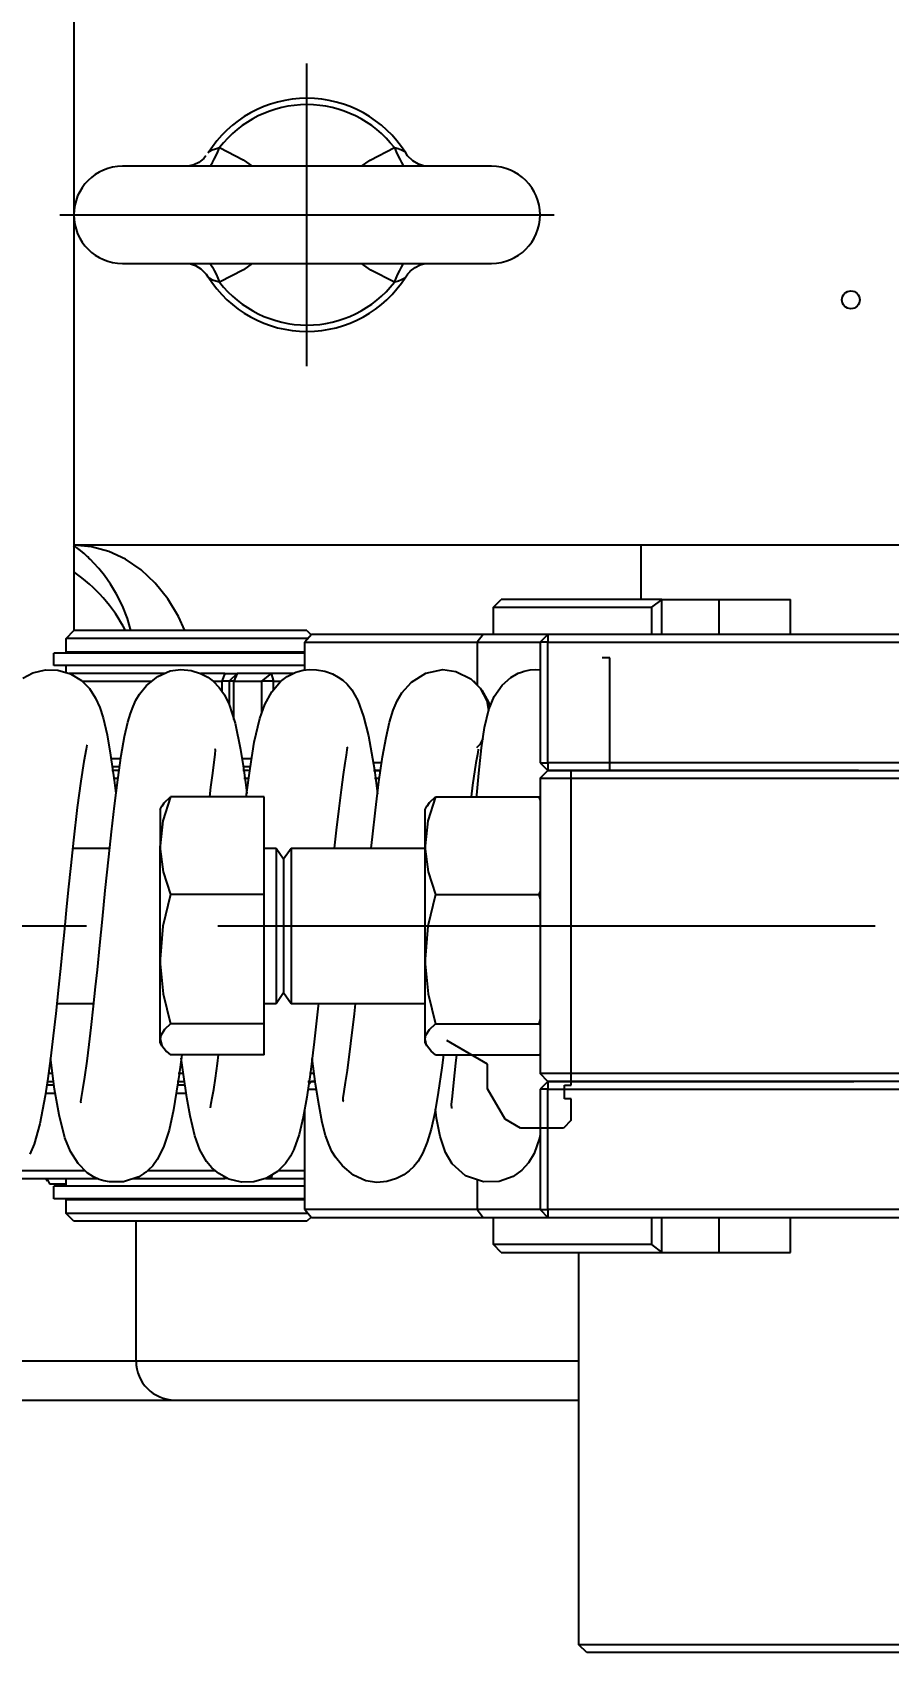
# Model space of a CAD drawing. Extents: x 4154 to 4364, y 2392 to 2546.
# Drawn here: x 4179.98 to 4188.67, y 2498.79 to 2515.22 of the extents above; entities that cross this region are included whole.
import ezdxf

# ---------------------------------------------------------------- set-up
doc = ezdxf.new("R2010")
doc.units = 0
doc.header["$LTSCALE"] = 1.5
doc.header["$MEASUREMENT"] = 0
doc.header["$PDSIZE"] = -1
doc.linetypes.add('CENTER', pattern=[10.16, 6.35, -1.27, 1.27, -1.27])
doc.layers.get('0').update_dxf_attribs({"color": 2})
doc.layers.add('1', color=7, linetype='Continuous')
doc.layers.add('SL', color=7, linetype='Continuous')
doc.styles.add('KWHS', font='ROMANS', dxfattribs={"bigfont": 'GHS'})
doc.styles.get("Standard").update_dxf_attribs({"font": 'romans.shx', "width": 0.9})
doc.dimstyles.get("Standard").update_dxf_attribs({"dimtxt": 0.18, "dimasz": 0.18, "dimexe": 0.18, "dimexo": 0.0625, "dimgap": 0.09, "dimtad": 0, "dimtih": 1, "dimtoh": 1, "dimdec": 4, "dimzin": 0, "dimdsep": 46, "dimtxsty": 'Standard', "dimcen": 0.09, "dimadec": 0, "dimazin": 0, "dimtfac": 1, "dimtdec": 4, "dimtofl": 0, "dimtmove": 0, "dimatfit": 0, "dimfxl": 1, "dimtolj": 1, "dimtzin": 0, "dimarcsym": 0})

# ---------------------------------------------------------------- blocks, each defined once
blk = doc.blocks.new('*D55')
at = {"layer": '1', "color": 1, "linetype": 'Continuous', "lineweight": 0}
for p, q in [((4171.689, 2507.369), (4171.689, 2529.363)), ((4238.783, 2507.369), (4238.783, 2529.363)), ((4173.189, 2528.863), (4237.283, 2528.863))]:
    blk.add_line(p, q, dxfattribs=at)
at = {"layer": '1', "color": 1, "linetype": 'Continuous'}
for points in [[(4173.189, 2529.113), (4173.189, 2528.613), (4171.689, 2528.863)], [(4237.283, 2529.113), (4237.283, 2528.613), (4238.783, 2528.863)]]:
    blk.add_solid(points, dxfattribs=at)
at = {"layer": 'Defpoints', "color": 0, "linetype": 'Continuous'}
for p in [(4238.783, 2528.863), (4171.689, 2506.869), (4238.783, 2506.869)]:
    blk.add_point(p, dxfattribs=at)
at = {"layer": '1', "color": 1, "linetype": 'Continuous', "insert": (4205.236, 2530.113), "char_height": 1.5, "attachment_point": 5, "style": 'KWHS'}
blk.add_mtext('\\A1;851', dxfattribs=at)

msp = doc.modelspace()

# ---------------------------------------------------------------- linework, layer by layer
at = {"color": 7, "linetype": 'Continuous'}
for p, q in [((4180.40142, 2521.84866), (4180.40142, 2510.02246)), ((4181.76471, 2514.00146), (4181.78078, 2514.01826)), ((4181.76471, 2514.00146), (4181.78078, 2514.01826)), ((4181.76471, 2514.00146), (4181.78078, 2514.01826)), ((4181.76471, 2514.00146), (4181.78078, 2514.01826)), ((4181.78078, 2514.01826), (4181.80632, 2514.03345)), ((4181.78078, 2514.01826), (4181.80632, 2514.03345)), ((4181.78078, 2514.01826), (4181.80632, 2514.03345)), ((4181.78078, 2514.01826), (4181.80632, 2514.03345)), ((4181.80632, 2514.03345), (4181.83889, 2514.0447)), ((4181.80632, 2514.03345), (4181.83889, 2514.0447)), ((4181.80632, 2514.03345), (4181.83889, 2514.0447)), ((4181.80632, 2514.03345), (4181.83889, 2514.0447)), ((4181.83889, 2514.0447), (4181.87992, 2514.055)), ((4181.83889, 2514.0447), (4181.87992, 2514.055)), ((4181.83889, 2514.0447), (4181.87992, 2514.055)), ((4181.83889, 2514.0447), (4181.87992, 2514.055)), ((4181.84408, 2513.97421), (4181.8623, 2514.01381)), ((4181.84408, 2513.97421), (4181.8623, 2514.01381)), ((4181.84408, 2513.97421), (4181.8623, 2514.01381)), ((4181.84408, 2513.97421), (4181.8623, 2514.01381)), ((4181.8623, 2514.01381), (4181.87992, 2514.055)), ((4181.8623, 2514.01381), (4181.87992, 2514.055)), ((4181.8623, 2514.01381), (4181.87992, 2514.055)), ((4181.8623, 2514.01381), (4181.87992, 2514.055)), ((4181.87992, 2514.055), (4182.11861, 2513.93288)), ((4181.87992, 2514.055), (4182.11861, 2513.93288)), ((4181.87992, 2514.055), (4182.11861, 2513.93288)), ((4181.87992, 2514.055), (4182.11861, 2513.93288)), ((4183.40911, 2513.92939), (4183.6534, 2514.055)), ((4183.40911, 2513.92939), (4183.6534, 2514.055)), ((4183.6534, 2514.055), (4183.67102, 2514.01381)), ((4183.6534, 2514.055), (4183.69228, 2514.04526)), ((4183.6534, 2514.055), (4183.69228, 2514.04526)), ((4183.6534, 2514.055), (4183.67102, 2514.01381)), ((4183.67102, 2514.01381), (4183.68924, 2513.97421)), ((4183.67102, 2514.01381), (4183.68924, 2513.97421)), ((4183.69228, 2514.04526), (4183.72542, 2514.03415)), ((4183.69228, 2514.04526), (4183.72542, 2514.03415)), ((4183.72542, 2514.03415), (4183.75178, 2514.01884)), ((4183.72542, 2514.03415), (4183.75178, 2514.01884)), ((4183.75178, 2514.01884), (4183.76861, 2514.00146)), ((4183.75178, 2514.01884), (4183.76861, 2514.00146)), ((4183.78826, 2513.9737), (4183.77083, 2514.00282)), ((4183.78826, 2513.9737), (4183.77083, 2514.00282)), ((4184.63914, 2513.86598), (4180.89418, 2513.86598)), ((4184.63914, 2513.86598), (4180.89418, 2513.86598)), ((4181.54443, 2513.86604), (4181.54062, 2513.86613)), ((4181.54443, 2513.86604), (4181.54062, 2513.86613)), ((4181.54443, 2513.86604), (4181.54062, 2513.86613)), ((4181.54443, 2513.86604), (4181.54062, 2513.86613)), ((4181.5765, 2513.86959), (4181.54443, 2513.86604)), ((4181.5765, 2513.86959), (4181.54443, 2513.86604)), ((4181.5765, 2513.86959), (4181.54443, 2513.86604)), ((4181.5765, 2513.86959), (4181.54443, 2513.86604)), ((4181.61938, 2513.88158), (4181.5765, 2513.86959)), ((4181.61938, 2513.88158), (4181.5765, 2513.86959)), ((4181.61938, 2513.88158), (4181.5765, 2513.86959)), ((4181.61938, 2513.88158), (4181.5765, 2513.86959)), ((4181.66904, 2513.90601), (4181.61938, 2513.88158)), ((4181.66904, 2513.90601), (4181.61938, 2513.88158)), ((4181.66904, 2513.90601), (4181.61938, 2513.88158)), ((4181.66904, 2513.90601), (4181.61938, 2513.88158)), ((4181.71947, 2513.94543), (4181.66904, 2513.90601)), ((4181.71947, 2513.94543), (4181.66904, 2513.90601)), ((4181.71947, 2513.94543), (4181.66904, 2513.90601)), ((4181.71947, 2513.94543), (4181.66904, 2513.90601)), ((4181.74067, 2513.97177), (4181.71947, 2513.94543)), ((4181.74067, 2513.97177), (4181.71947, 2513.94543)), ((4181.74067, 2513.97177), (4181.71947, 2513.94543)), ((4181.74067, 2513.97177), (4181.71947, 2513.94543)), ((4181.78535, 2513.86598), (4181.78958, 2513.87271)), ((4181.78535, 2513.86598), (4181.78958, 2513.87271)), ((4181.78535, 2513.86598), (4181.78958, 2513.87271)), ((4181.78535, 2513.86598), (4181.78958, 2513.87271)), ((4181.78958, 2513.87271), (4181.80734, 2513.90292)), ((4181.78958, 2513.87271), (4181.80734, 2513.90292)), ((4181.78958, 2513.87271), (4181.80734, 2513.90292)), ((4181.78958, 2513.87271), (4181.80734, 2513.90292)), ((4181.80734, 2513.90292), (4181.82563, 2513.93699)), ((4181.80734, 2513.90292), (4181.82563, 2513.93699)), ((4181.80734, 2513.90292), (4181.82563, 2513.93699)), ((4181.80734, 2513.90292), (4181.82563, 2513.93699)), ((4181.82563, 2513.93699), (4181.84408, 2513.97421)), ((4181.82563, 2513.93699), (4181.84408, 2513.97421)), ((4181.82563, 2513.93699), (4181.84408, 2513.97421)), ((4181.82563, 2513.93699), (4181.84408, 2513.97421)), ((4182.11861, 2513.93288), (4182.2116, 2513.86598)), ((4182.11861, 2513.93288), (4182.2116, 2513.86598)), ((4182.11861, 2513.93288), (4182.2116, 2513.86598)), ((4182.11861, 2513.93288), (4182.2116, 2513.86598)), ((4183.32126, 2513.86598), (4183.40911, 2513.92939)), ((4183.32126, 2513.86598), (4183.40911, 2513.92939)), ((4183.68924, 2513.97421), (4183.70768, 2513.93699)), ((4183.68924, 2513.97421), (4183.70768, 2513.93699)), ((4183.70768, 2513.93699), (4183.72597, 2513.90292)), ((4183.70768, 2513.93699), (4183.72597, 2513.90292)), ((4183.72597, 2513.90292), (4183.74374, 2513.87271)), ((4183.72597, 2513.90292), (4183.74374, 2513.87271)), ((4183.74374, 2513.87271), (4183.74796, 2513.86598)), ((4183.74374, 2513.87271), (4183.74796, 2513.86598)), ((4183.84169, 2513.9215), (4183.78826, 2513.9737)), ((4183.84169, 2513.9215), (4183.78826, 2513.9737)), ((4183.8985, 2513.88789), (4183.84169, 2513.9215)), ((4183.8985, 2513.88789), (4183.84169, 2513.9215)), ((4183.94836, 2513.87131), (4183.8985, 2513.88789)), ((4183.94836, 2513.87131), (4183.8985, 2513.88789)), ((4183.98675, 2513.86612), (4183.94836, 2513.87131)), ((4183.98675, 2513.86612), (4183.94836, 2513.87131)), ((4183.99196, 2513.86618), (4183.98675, 2513.86612)), ((4183.99196, 2513.86618), (4183.98675, 2513.86612)), ((4180.89418, 2512.88046), (4184.63914, 2512.88046)), ((4181.54136, 2512.88026), (4181.54656, 2512.88032)), ((4181.54136, 2512.88026), (4181.54656, 2512.88032)), ((4181.54656, 2512.88032), (4181.58496, 2512.87512)), ((4181.54656, 2512.88032), (4181.58496, 2512.87512)), ((4181.58496, 2512.87512), (4181.63482, 2512.85855)), ((4181.58496, 2512.87512), (4181.63482, 2512.85855)), ((4181.63482, 2512.85855), (4181.69163, 2512.82493)), ((4181.63482, 2512.85855), (4181.69163, 2512.82493)), ((4181.78535, 2512.88046), (4181.78958, 2512.87373)), ((4181.78535, 2512.88046), (4181.78958, 2512.87373)), ((4181.78958, 2512.87373), (4181.80734, 2512.84351)), ((4181.78958, 2512.87373), (4181.80734, 2512.84351)), ((4181.80734, 2512.84351), (4181.82563, 2512.80945)), ((4181.80734, 2512.84351), (4181.82563, 2512.80945)), ((4182.21205, 2512.88046), (4182.12421, 2512.81704)), ((4182.21205, 2512.88046), (4182.12421, 2512.81704)), ((4183.41471, 2512.81355), (4183.32171, 2512.88046)), ((4183.70768, 2512.80945), (4183.72597, 2512.84351)), ((4183.72597, 2512.84351), (4183.74374, 2512.87373)), ((4183.74374, 2512.87373), (4183.74796, 2512.88046)), ((4183.81465, 2512.80163), (4183.86427, 2512.84043)), ((4183.86427, 2512.84043), (4183.91393, 2512.86486)), ((4183.91393, 2512.86486), (4183.95681, 2512.87685)), ((4183.95681, 2512.87685), (4183.98888, 2512.88039)), ((4183.98888, 2512.88039), (4183.99269, 2512.88031)), ((4181.69163, 2512.82493), (4181.74505, 2512.77273)), ((4181.69163, 2512.82493), (4181.74505, 2512.77273)), ((4181.74505, 2512.77273), (4181.76248, 2512.74362)), ((4181.74505, 2512.77273), (4181.76248, 2512.74362)), ((4181.78153, 2512.72759), (4181.76471, 2512.74498)), ((4181.78153, 2512.72759), (4181.76471, 2512.74498)), ((4181.8079, 2512.71228), (4181.78153, 2512.72759)), ((4181.8079, 2512.71228), (4181.78153, 2512.72759)), ((4181.84103, 2512.70118), (4181.8079, 2512.71228)), ((4181.84103, 2512.70118), (4181.8079, 2512.71228)), ((4181.82563, 2512.80945), (4181.84408, 2512.77223)), ((4181.82563, 2512.80945), (4181.84408, 2512.77223)), ((4181.87992, 2512.69143), (4181.84103, 2512.70118)), ((4181.87992, 2512.69143), (4181.84103, 2512.70118)), ((4181.84408, 2512.77223), (4181.8623, 2512.73262)), ((4181.84408, 2512.77223), (4181.8623, 2512.73262)), ((4181.8623, 2512.73262), (4181.87992, 2512.69143)), ((4181.8623, 2512.73262), (4181.87992, 2512.69143)), ((4182.12421, 2512.81704), (4181.87992, 2512.69143)), ((4182.12421, 2512.81704), (4181.87992, 2512.69143)), ((4183.6534, 2512.69143), (4183.41471, 2512.81355)), ((4183.6534, 2512.69143), (4183.67102, 2512.73262)), ((4183.69442, 2512.70174), (4183.6534, 2512.69143)), ((4183.67102, 2512.73262), (4183.68924, 2512.77223)), ((4183.68924, 2512.77223), (4183.70768, 2512.80945)), ((4183.72699, 2512.71299), (4183.69442, 2512.70174)), ((4183.75254, 2512.72818), (4183.72699, 2512.71299)), ((4183.76861, 2512.74498), (4183.75254, 2512.72818)), ((4183.76861, 2512.74498), (4183.789, 2512.77368)), ((4183.789, 2512.77368), (4183.81255, 2512.79987)), ((4183.81255, 2512.79987), (4183.81519, 2512.80245)), ((4180.40942, 2510.01037), (4180.39817, 2510.01646)), ((4191.83341, 2510.02246), (4180.40142, 2510.02246)), ((4180.40142, 2510.02246), (4180.40142, 2509.75238)), ((4180.58094, 2510.00641), (4180.40142, 2510.02246)), ((4180.42988, 2509.99753), (4180.40876, 2510.01078)), ((4180.47031, 2509.9671), (4180.42988, 2509.99753)), ((4180.50453, 2509.93804), (4180.47031, 2509.9671)), ((4180.50579, 2509.93687), (4180.49151, 2509.94909)), ((4180.51694, 2509.9269), (4180.50453, 2509.93804)), ((4180.52255, 2509.92175), (4180.50579, 2509.93687)), ((4180.52095, 2509.92325), (4180.51694, 2509.9269)), ((4180.52099, 2509.92321), (4180.52095, 2509.92325)), ((4180.53364, 2509.91147), (4180.52255, 2509.92175)), ((4180.54037, 2509.90513), (4180.53364, 2509.91147)), ((4180.54614, 2509.89963), (4180.54037, 2509.90513)), ((4180.55426, 2509.8918), (4180.54614, 2509.89963)), ((4180.57102, 2509.87527), (4180.55426, 2509.8918)), ((4180.75681, 2509.95859), (4180.58094, 2510.00641)), ((4180.92545, 2509.87997), (4180.75681, 2509.95859)), ((4181.08341, 2509.77215), (4180.92545, 2509.87997)), ((4186.15683, 2509.47056), (4186.15683, 2510.02245)), ((4186.15684, 2509.47057), (4186.15684, 2510.02246)), ((4180.40142, 2509.75048), (4180.40142, 2509.15521)), ((4180.60492, 2509.84026), (4180.57102, 2509.87527)), ((4180.6537, 2509.78582), (4180.60492, 2509.84026)), ((4180.7113, 2509.71436), (4180.6537, 2509.78582)), ((4180.77317, 2509.62683), (4180.7113, 2509.71436)), ((4181.2275, 2509.63732), (4181.08341, 2509.77215)), ((4180.83514, 2509.52421), (4180.77317, 2509.62683)), ((4181.35477, 2509.47824), (4181.2275, 2509.63732)), ((4180.89352, 2509.40751), (4180.83514, 2509.52421)), ((4180.94501, 2509.27792), (4180.89352, 2509.40751)), ((4181.46263, 2509.29813), (4181.35477, 2509.47824)), ((4184.65885, 2509.39173), (4184.73769, 2509.47057)), ((4184.65885, 2509.39172), (4184.73769, 2509.47056)), ((4184.65885, 2509.39173), (4186.26388, 2509.39173)), ((4184.65885, 2509.11579), (4184.65885, 2509.39173)), ((4184.65885, 2509.39172), (4186.26388, 2509.39172)), ((4184.65885, 2509.11578), (4184.65885, 2509.39172)), ((4186.36718, 2509.47057), (4184.73769, 2509.47057)), ((4186.36718, 2509.47056), (4184.73769, 2509.47056)), ((4186.36718, 2509.47057), (4186.26388, 2509.39173)), ((4186.36718, 2509.47056), (4186.26388, 2509.39172)), ((4186.26388, 2509.39173), (4186.26388, 2509.11579)), ((4186.26388, 2509.39172), (4186.26388, 2509.11578)), ((4186.36738, 2509.47057), (4186.36718, 2509.47057)), ((4186.36738, 2509.47056), (4186.36718, 2509.47056)), ((4186.36738, 2509.11579), (4186.36738, 2509.47057)), ((4186.36738, 2509.11578), (4186.36738, 2509.47056)), ((4186.36738, 2509.47056), (4186.94783, 2509.47056)), ((4186.94783, 2509.47057), (4187.67357, 2509.47057)), ((4186.94783, 2509.47056), (4187.67357, 2509.47056)), ((4186.94783, 2509.11578), (4186.94783, 2509.47056)), ((4186.94783, 2509.11578), (4186.94783, 2509.47056)), ((4186.94783, 2509.47056), (4187.67357, 2509.47056)), ((4187.67357, 2509.11579), (4187.67357, 2509.47057)), ((4187.67357, 2509.11577), (4187.67357, 2509.47056)), ((4187.67357, 2509.11578), (4187.67357, 2509.47056)), ((4180.98127, 2509.15521), (4180.94501, 2509.27792)), ((4181.52794, 2509.15521), (4181.46263, 2509.29813)), ((4180.32258, 2509.07636), (4180.40142, 2509.15521)), ((4180.32258, 2509.07636), (4180.40142, 2509.15521)), ((4182.77822, 2509.07636), (4180.32258, 2509.07636)), ((4180.32258, 2508.93839), (4180.32258, 2509.07636)), ((4180.32258, 2508.93839), (4180.32258, 2509.07636)), ((4182.76666, 2509.15521), (4180.40142, 2509.15521)), ((4182.8123, 2509.11579), (4182.74415, 2509.03694)), ((4182.76666, 2509.15521), (4182.80942, 2509.11245)), ((4184.5555, 2509.11579), (4182.8123, 2509.11579)), ((4184.5555, 2509.11579), (4184.49264, 2509.03694)), ((4184.5555, 2509.11578), (4184.49264, 2509.03694)), ((4185.21074, 2509.11579), (4184.5555, 2509.11579)), ((4185.21074, 2509.11578), (4184.5555, 2509.11578)), ((4185.21074, 2509.11579), (4185.1319, 2509.03694)), ((4185.21074, 2509.11578), (4185.1319, 2509.03694)), ((4189.38933, 2509.11579), (4185.21074, 2509.11579)), ((4185.21074, 2509.11579), (4185.21074, 2509.03694)), ((4185.21074, 2509.11578), (4185.21074, 2509.03694)), ((4182.74415, 2508.92657), (4180.19717, 2508.92657)), ((4180.19717, 2508.80042), (4180.19717, 2508.92657)), ((4180.19717, 2508.80042), (4180.19717, 2508.92657)), ((4182.74415, 2508.93839), (4180.32258, 2508.93839)), ((4180.38959, 2508.92657), (4180.38959, 2508.93839)), ((4180.38959, 2508.92657), (4180.38959, 2508.93839)), ((4182.74415, 2508.75453), (4182.74415, 2509.03694)), ((4182.74415, 2509.03694), (4184.49264, 2509.03694)), ((4184.49264, 2509.03694), (4185.1319, 2509.03694)), ((4184.49264, 2509.03694), (4184.49264, 2508.60527)), ((4184.49264, 2509.03694), (4185.1319, 2509.03694)), ((4184.49264, 2509.03694), (4184.49264, 2508.60526)), ((4185.1319, 2509.03694), (4185.1319, 2507.8149)), ((4185.21074, 2509.03694), (4185.1319, 2509.03694)), ((4185.1319, 2509.03694), (4185.1319, 2507.81489)), ((4185.21074, 2509.03694), (4185.1319, 2509.03694)), ((4185.21074, 2509.03694), (4189.38933, 2509.03694)), ((4185.21074, 2507.8149), (4185.21074, 2509.03694)), ((4185.21074, 2507.81489), (4185.21074, 2509.03694)), ((4179.8838, 2508.67352), (4179.98676, 2508.72773)), ((4179.98676, 2508.72773), (4180.11539, 2508.75849)), ((4180.11539, 2508.75849), (4180.23926, 2508.75533)), ((4182.74415, 2508.80042), (4180.19717, 2508.80042)), ((4180.23926, 2508.75533), (4180.36743, 2508.71735)), ((4180.32258, 2508.73064), (4180.32258, 2508.80042)), ((4181.25229, 2508.69045), (4181.37923, 2508.74635)), ((4181.37923, 2508.74635), (4181.48831, 2508.76097)), ((4181.48831, 2508.76097), (4181.59102, 2508.75095)), ((4181.59102, 2508.75095), (4181.68673, 2508.72105)), ((4182.62664, 2508.72181), (4182.65354, 2508.73238)), ((4182.65354, 2508.73238), (4182.6782, 2508.74045)), ((4182.6782, 2508.74045), (4182.72913, 2508.75271)), ((4182.72913, 2508.75271), (4182.79104, 2508.76019)), ((4182.79104, 2508.76019), (4182.86284, 2508.75905)), ((4182.86284, 2508.75905), (4182.94911, 2508.74359)), ((4182.94911, 2508.74359), (4183.02555, 2508.71592)), ((4183.97185, 2508.72525), (4184.14638, 2508.761)), ((4184.14638, 2508.761), (4184.27834, 2508.74208)), ((4184.27834, 2508.74208), (4184.42919, 2508.66641)), ((4184.91137, 2508.72253), (4184.94264, 2508.73455)), ((4184.91138, 2508.72254), (4184.94264, 2508.73456)), ((4184.94264, 2508.73456), (4184.9695, 2508.74292)), ((4184.94264, 2508.73455), (4184.9695, 2508.74291)), ((4184.9695, 2508.74292), (4185.03317, 2508.75619)), ((4184.9695, 2508.74291), (4185.03316, 2508.75618)), ((4185.03316, 2508.75618), (4185.08748, 2508.76058)), ((4185.03317, 2508.75619), (4185.08748, 2508.76059)), ((4185.08748, 2508.76059), (4185.1319, 2508.75868)), ((4185.08748, 2508.76058), (4185.1319, 2508.75867)), ((4185.84147, 2508.87926), (4185.76263, 2508.87926)), ((4185.84147, 2508.87925), (4185.76263, 2508.87925)), ((4185.84147, 2507.73606), (4185.84147, 2508.87926)), ((4185.84147, 2507.73605), (4185.84147, 2508.87925)), ((4181.32297, 2508.72158), (4180.35316, 2508.72158)), ((4180.36743, 2508.71735), (4180.47966, 2508.64785)), ((4180.47966, 2508.64785), (4180.55987, 2508.56653)), ((4180.48471, 2508.64274), (4181.19433, 2508.64274)), ((4180.55987, 2508.56653), (4180.62123, 2508.47141)), ((4181.06824, 2508.50942), (4181.14013, 2508.59813)), ((4181.14013, 2508.59813), (4181.25229, 2508.69045)), ((4181.93211, 2508.72158), (4181.68504, 2508.72158)), ((4181.68673, 2508.72105), (4181.76088, 2508.68176)), ((4181.76088, 2508.68176), (4181.81425, 2508.64232)), ((4181.81369, 2508.64274), (4181.90442, 2508.64274)), ((4181.81425, 2508.64232), (4181.87665, 2508.57931)), ((4181.87665, 2508.57931), (4181.93002, 2508.50231)), ((4181.93211, 2508.72158), (4181.90442, 2508.64274)), ((4181.90442, 2508.64274), (4181.90442, 2508.53924)), ((4181.97824, 2508.64274), (4181.90442, 2508.64274)), ((4181.93211, 2508.72158), (4182.05709, 2508.72158)), ((4182.05709, 2508.72158), (4181.97824, 2508.64274)), ((4181.97824, 2508.64274), (4181.97824, 2508.40015)), ((4182.02462, 2508.64274), (4181.97824, 2508.64274)), ((4182.05709, 2508.72158), (4182.02462, 2508.64274)), ((4182.02462, 2508.64274), (4182.3069, 2508.64274)), ((4182.02462, 2508.2542), (4182.02462, 2508.64274)), ((4182.40195, 2508.72158), (4182.05709, 2508.72158)), ((4182.40195, 2508.72158), (4182.3069, 2508.64274)), ((4182.3069, 2508.64274), (4182.3069, 2508.31736)), ((4182.42827, 2508.64274), (4182.3069, 2508.64274)), ((4182.62619, 2508.72158), (4182.40195, 2508.72158)), ((4182.40195, 2508.72158), (4182.42827, 2508.64274)), ((4182.40923, 2508.53509), (4182.49897, 2508.63928)), ((4182.42827, 2508.64274), (4182.50354, 2508.64274)), ((4182.42827, 2508.5572), (4182.42827, 2508.64274)), ((4182.49897, 2508.63928), (4182.56644, 2508.69038)), ((4182.56644, 2508.69038), (4182.62664, 2508.72181)), ((4183.02555, 2508.71592), (4183.0851, 2508.68368)), ((4183.0851, 2508.68368), (4183.12964, 2508.65204)), ((4183.12964, 2508.65204), (4183.1746, 2508.61129)), ((4183.1746, 2508.61129), (4183.22066, 2508.55586)), ((4183.7303, 2508.52502), (4183.82646, 2508.63331)), ((4183.82646, 2508.63331), (4183.97185, 2508.72525)), ((4184.42919, 2508.66641), (4184.52347, 2508.5718)), ((4184.45505, 2508.64547), (4184.5417, 2508.55281)), ((4184.45505, 2508.64546), (4184.5417, 2508.5528)), ((4184.52347, 2508.5718), (4184.59228, 2508.4414)), ((4184.66526, 2508.48662), (4184.74676, 2508.60362)), ((4184.66526, 2508.48661), (4184.74676, 2508.60361)), ((4184.74676, 2508.60362), (4184.83593, 2508.68138)), ((4184.74676, 2508.60361), (4184.83593, 2508.68137)), ((4184.83593, 2508.68138), (4184.91138, 2508.72254)), ((4184.83593, 2508.68137), (4184.91137, 2508.72253)), ((4180.62123, 2508.47141), (4180.66349, 2508.37606)), ((4181.00191, 2508.38697), (4181.03092, 2508.44843)), ((4181.03092, 2508.44843), (4181.06824, 2508.50942)), ((4181.93002, 2508.50231), (4181.97614, 2508.40677)), ((4181.97614, 2508.40677), (4182.03692, 2508.21547)), ((4182.28727, 2508.26283), (4182.33909, 2508.40679)), ((4182.33909, 2508.40679), (4182.40923, 2508.53509)), ((4183.22066, 2508.55586), (4183.2825, 2508.4471)), ((4183.2825, 2508.4471), (4183.34193, 2508.28528)), ((4183.64098, 2508.34683), (4183.68151, 2508.44277)), ((4183.68151, 2508.44277), (4183.7303, 2508.52502)), ((4184.5417, 2508.55281), (4184.60763, 2508.42873)), ((4184.5417, 2508.5528), (4184.60763, 2508.42872)), ((4184.59228, 2508.4414), (4184.60872, 2508.34242)), ((4184.60763, 2508.42873), (4184.62182, 2508.38059)), ((4184.60763, 2508.42872), (4184.62182, 2508.38059)), ((4184.61207, 2508.35681), (4184.66526, 2508.48662)), ((4184.61207, 2508.3568), (4184.66526, 2508.48661)), ((4180.66349, 2508.37606), (4180.69758, 2508.27137)), ((4180.69758, 2508.27137), (4180.73882, 2508.09661)), ((4180.94935, 2508.22647), (4180.97494, 2508.31398)), ((4180.97494, 2508.31398), (4181.00191, 2508.38697)), ((4182.23219, 2508.02509), (4182.28727, 2508.26283)), ((4183.34193, 2508.28528), (4183.39137, 2508.08811)), ((4183.6038, 2508.2259), (4183.64098, 2508.34683)), ((4184.56955, 2508.17417), (4184.61207, 2508.35681)), ((4184.56955, 2508.17416), (4184.61207, 2508.3568)), ((4180.73882, 2508.09661), (4180.77488, 2507.89265)), ((4180.882, 2507.88845), (4180.91603, 2508.08004)), ((4180.91603, 2508.08004), (4180.94935, 2508.22647)), ((4182.03692, 2508.21547), (4182.09159, 2507.94999)), ((4183.39137, 2508.08811), (4183.45122, 2507.74248)), ((4183.53415, 2507.87392), (4183.56901, 2508.07181)), ((4183.56901, 2508.07181), (4183.6038, 2508.2259)), ((4184.53928, 2507.96641), (4184.56955, 2508.17417)), ((4184.53928, 2507.96641), (4184.56955, 2508.17416)), ((4180.52625, 2507.95356), (4180.50256, 2507.82722)), ((4180.53303, 2507.99396), (4180.52625, 2507.95356)), ((4180.52978, 2507.99401), (4180.53303, 2507.99396)), ((4181.83187, 2507.95852), (4181.83586, 2507.94433)), ((4181.83586, 2507.94433), (4181.83256, 2507.89789)), ((4182.09159, 2507.94999), (4182.11812, 2507.78316)), ((4182.18906, 2507.75724), (4182.23219, 2508.02509)), ((4183.17276, 2507.94434), (4183.16501, 2507.89217)), ((4183.17127, 2507.97519), (4183.17449, 2507.97112)), ((4183.17449, 2507.97112), (4183.17276, 2507.94434)), ((4184.5235, 2508.00414), (4184.48616, 2507.96666)), ((4184.5235, 2508.00414), (4184.48616, 2507.96667)), ((4184.50551, 2507.94605), (4184.49731, 2507.89937)), ((4184.50551, 2507.94604), (4184.49731, 2507.89936)), ((4184.50246, 2507.95151), (4184.50551, 2507.94605)), ((4184.50246, 2507.9515), (4184.50551, 2507.94604)), ((4184.5105, 2507.7101), (4184.53928, 2507.96641)), ((4184.5105, 2507.71011), (4184.53928, 2507.96641)), ((4184.55289, 2508.05986), (4184.5235, 2508.00414)), ((4184.5529, 2508.05986), (4184.5235, 2508.00414)), ((4180.50256, 2507.82722), (4180.47124, 2507.6266)), ((4180.77488, 2507.89265), (4180.81171, 2507.63811)), ((4180.87704, 2507.85432), (4180.78043, 2507.85432)), ((4180.79183, 2507.77548), (4180.86558, 2507.77548)), ((4180.8462, 2507.64207), (4180.882, 2507.88845)), ((4181.82292, 2507.8206), (4181.80798, 2507.7103)), ((4181.83256, 2507.89789), (4181.82292, 2507.8206)), ((4182.20469, 2507.85432), (4182.1068, 2507.85432)), ((4182.11812, 2507.78316), (4182.14486, 2507.59043)), ((4182.11919, 2507.77548), (4182.192, 2507.77548)), ((4182.15089, 2507.46827), (4182.18906, 2507.75724)), ((4183.15202, 2507.81012), (4183.13457, 2507.69431)), ((4183.16501, 2507.89217), (4183.15202, 2507.81012)), ((4183.52512, 2507.8149), (4183.43559, 2507.8149)), ((4183.45122, 2507.74248), (4183.48257, 2507.49961)), ((4183.49766, 2507.62121), (4183.53415, 2507.87392)), ((4184.48192, 2507.81466), (4184.44746, 2507.58914)), ((4184.48192, 2507.81465), (4184.44746, 2507.58914)), ((4184.49731, 2507.89937), (4184.48192, 2507.81466)), ((4184.49731, 2507.89936), (4184.48192, 2507.81465)), ((4185.1319, 2507.8149), (4185.21074, 2507.8149)), ((4185.1319, 2507.8149), (4185.21074, 2507.73606)), ((4185.1319, 2507.81489), (4185.21074, 2507.81489)), ((4185.1319, 2507.81489), (4185.21074, 2507.73605)), ((4185.21074, 2507.8149), (4185.21074, 2507.73606)), ((4189.38933, 2507.81489), (4185.21074, 2507.81489)), ((4185.21074, 2507.81489), (4185.21074, 2507.73605)), ((4180.47124, 2507.6266), (4180.43617, 2507.36009)), ((4180.8475, 2507.73606), (4180.78694, 2507.73606)), ((4180.80192, 2507.65722), (4180.84421, 2507.65722)), ((4180.81171, 2507.63811), (4180.82858, 2507.50217)), ((4180.81271, 2507.37623), (4180.8462, 2507.64207)), ((4181.80798, 2507.7103), (4181.78883, 2507.56619)), ((4182.17505, 2507.73606), (4182.11484, 2507.73606)), ((4182.12726, 2507.65722), (4182.16917, 2507.65722)), ((4182.14486, 2507.59043), (4182.1556, 2507.50394)), ((4183.13457, 2507.69431), (4183.11341, 2507.54185)), ((4183.4425, 2507.73606), (4183.5063, 2507.73606)), ((4183.51108, 2507.73606), (4183.4463, 2507.73606)), ((4183.45195, 2507.65722), (4183.49203, 2507.65722)), ((4183.46202, 2507.33403), (4183.49766, 2507.62121)), ((4184.44746, 2507.58914), (4184.43197, 2507.46826)), ((4184.44746, 2507.58914), (4184.43197, 2507.46827)), ((4184.48929, 2507.48745), (4184.5105, 2507.71011)), ((4184.48929, 2507.48745), (4184.5105, 2507.7101)), ((4185.1319, 2507.65722), (4185.21074, 2507.73606)), ((4185.1319, 2507.65721), (4185.21074, 2507.73605)), ((4185.1319, 2507.65722), (4185.1319, 2504.66125)), ((4185.1319, 2507.6572), (4189.78354, 2507.65721)), ((4185.1319, 2507.65721), (4185.1319, 2504.66124)), ((4188.3644, 2507.73605), (4185.21074, 2507.73605)), ((4185.21074, 2507.73605), (4189.78354, 2507.73605)), ((4185.44726, 2504.54299), (4185.44726, 2507.73606)), ((4185.44726, 2507.73606), (4185.84147, 2507.73606)), ((4185.44726, 2504.54298), (4185.44726, 2507.73605)), ((4185.44726, 2507.73605), (4185.84147, 2507.73605)), ((4181.38218, 2507.46827), (4181.30555, 2507.22545)), ((4181.31937, 2507.40836), (4181.38218, 2507.46827)), ((4182.33303, 2507.46827), (4181.38218, 2507.46827)), ((4181.78883, 2507.56619), (4181.77651, 2507.46827)), ((4182.33303, 2506.477), (4182.33303, 2507.46827)), ((4183.11341, 2507.54185), (4183.08917, 2507.35105)), ((4184.07067, 2507.46827), (4183.99404, 2507.22545)), ((4184.00985, 2507.41071), (4184.07067, 2507.46827)), ((4184.07067, 2507.46827), (4185.12088, 2507.46827)), ((4184.48765, 2507.46826), (4184.48929, 2507.48745)), ((4184.48765, 2507.46827), (4184.48929, 2507.48745)), ((4185.12088, 2507.46827), (4185.1319, 2507.43336)), ((4185.1319, 2507.45784), (4185.12088, 2507.46827)), ((4185.12088, 2507.46826), (4185.1319, 2507.43335)), ((4185.1319, 2507.45784), (4185.12088, 2507.46826)), ((4180.43617, 2507.36009), (4180.39776, 2507.02808)), ((4180.78257, 2507.11248), (4180.81271, 2507.37623)), ((4181.27656, 2507.34185), (4181.29583, 2507.37523)), ((4181.27656, 2507.34185), (4181.27656, 2506.97263)), ((4181.29926, 2507.37474), (4181.31937, 2507.40836)), ((4183.08917, 2507.35105), (4183.06322, 2507.12933)), ((4183.43144, 2507.0627), (4183.46202, 2507.33403)), ((4183.96505, 2507.34185), (4183.98432, 2507.37523)), ((4183.96505, 2506.97263), (4183.96505, 2507.34185)), ((4183.98729, 2507.37474), (4184.00985, 2507.41071)), ((4180.75558, 2506.8604), (4180.78257, 2507.11248)), ((4181.30555, 2507.22545), (4181.27656, 2506.97263)), ((4183.06322, 2507.12933), (4183.04345, 2506.94765)), ((4183.99404, 2507.22545), (4183.96505, 2506.97263)), ((4180.39776, 2507.02808), (4180.37047, 2506.77296)), ((4180.38916, 2506.94765), (4180.76492, 2506.94765)), ((4181.27656, 2505.82248), (4181.27656, 2506.97263)), ((4181.27656, 2506.97263), (4181.27713, 2506.93738)), ((4181.27713, 2506.93738), (4181.30854, 2506.70683)), ((4182.33303, 2506.94765), (4182.45428, 2506.94765)), ((4182.45428, 2506.94765), (4182.45428, 2505.37082)), ((4182.45428, 2506.94765), (4182.53013, 2506.83932)), ((4182.53013, 2506.83932), (4182.60599, 2506.94765)), ((4182.60599, 2506.94765), (4182.60599, 2505.37082)), ((4182.60599, 2506.94765), (4183.96505, 2506.94765)), ((4183.41923, 2506.94765), (4183.43144, 2507.0627)), ((4183.96505, 2505.82248), (4183.96505, 2506.97263)), ((4183.96505, 2506.97263), (4183.96562, 2506.93738)), ((4183.96562, 2506.93738), (4183.99703, 2506.70683)), ((4180.37047, 2506.77296), (4180.34495, 2506.52426)), ((4180.72064, 2506.51828), (4180.75558, 2506.8604)), ((4182.53013, 2506.83932), (4182.53013, 2505.47915)), ((4181.30854, 2506.70683), (4181.38218, 2506.477)), ((4183.99703, 2506.70683), (4184.07067, 2506.477)), ((4180.34495, 2506.52426), (4180.32448, 2506.32026)), ((4180.69185, 2506.22936), (4180.72064, 2506.51828)), ((4181.38218, 2506.477), (4181.30555, 2506.15633)), ((4182.33303, 2506.477), (4181.38218, 2506.477)), ((4182.33303, 2505.16796), (4182.33303, 2506.477)), ((4184.07067, 2506.477), (4183.99404, 2506.15633)), ((4184.07067, 2506.477), (4185.12088, 2506.477)), ((4185.1319, 2506.51138), (4185.12088, 2506.477)), ((4185.1319, 2506.51137), (4185.12088, 2506.47699)), ((4185.12088, 2506.477), (4185.1319, 2506.4309)), ((4185.12088, 2506.47699), (4185.1319, 2506.43089)), ((4180.32448, 2506.32026), (4180.30912, 2506.16576)), ((4180.30912, 2506.16576), (4180.29871, 2506.06087)), ((4180.66561, 2505.96545), (4180.69185, 2506.22936)), ((4181.30555, 2506.15633), (4181.27656, 2505.82248)), ((4183.99404, 2506.15633), (4183.96505, 2505.82248)), ((4180.28648, 2505.93782), (4180.26898, 2505.7629)), ((4180.29871, 2506.06087), (4180.28648, 2505.93782)), ((4180.6403, 2505.71428), (4180.66561, 2505.96545)), ((4181.27656, 2505.00908), (4181.27656, 2505.82248)), ((4181.27656, 2505.82248), (4181.27713, 2505.77592)), ((4181.27713, 2505.77592), (4181.30854, 2505.47146)), ((4183.96505, 2505.00908), (4183.96505, 2505.82248)), ((4183.96505, 2505.82248), (4183.96562, 2505.77592)), ((4183.96562, 2505.77592), (4183.99703, 2505.47146)), ((4180.26898, 2505.7629), (4180.24611, 2505.53832)), ((4180.62261, 2505.54281), (4180.6403, 2505.71428)), ((4180.24611, 2505.53832), (4180.21774, 2505.26957)), ((4180.60161, 2505.3452), (4180.62261, 2505.54281)), ((4181.30854, 2505.47146), (4181.38218, 2505.16796)), ((4182.53013, 2505.47915), (4182.45428, 2505.37082)), ((4182.60599, 2505.37082), (4182.53013, 2505.47915)), ((4183.99703, 2505.47146), (4184.07067, 2505.16796)), ((4180.60433, 2505.37082), (4180.22843, 2505.37082)), ((4180.57741, 2505.12793), (4180.60161, 2505.3452)), ((4182.45428, 2505.37082), (4182.33303, 2505.37082)), ((4183.96505, 2505.37082), (4182.60599, 2505.37082)), ((4182.88061, 2505.34835), (4182.84031, 2504.98515)), ((4182.88295, 2505.37082), (4182.88061, 2505.34835)), ((4183.24761, 2505.26911), (4183.25847, 2505.37082)), ((4180.21774, 2505.26957), (4180.19277, 2505.04524)), ((4180.5573, 2504.95802), (4180.57741, 2505.12793)), ((4181.38218, 2505.16796), (4181.31989, 2505.10866)), ((4182.33303, 2505.16796), (4181.38218, 2505.16796)), ((4182.33303, 2504.8502), (4182.33303, 2505.16796)), ((4183.2127, 2504.96701), (4183.24761, 2505.26911)), ((4183.97342, 2505.05232), (4184.00985, 2505.11039)), ((4184.00985, 2505.11039), (4184.07067, 2505.16796)), ((4184.07067, 2505.16796), (4185.12088, 2505.16796)), ((4185.1319, 2505.21336), (4185.12088, 2505.16796)), ((4185.1319, 2505.21336), (4185.12088, 2505.16795)), ((4185.1319, 2505.15753), (4185.12088, 2505.16796)), ((4185.1319, 2505.15752), (4185.12088, 2505.16795)), ((4180.19277, 2505.04524), (4180.16535, 2504.81583)), ((4180.53566, 2504.78816), (4180.5573, 2504.95802)), ((4181.28323, 2505.04764), (4181.27656, 2505.00908)), ((4181.27656, 2504.97661), (4181.27656, 2505.00908)), ((4181.27656, 2505.00908), (4181.29381, 2504.94683)), ((4181.29583, 2504.94323), (4181.27656, 2504.97661)), ((4181.31989, 2505.10866), (4181.28323, 2505.04764)), ((4181.29381, 2504.94683), (4181.34318, 2504.88458)), ((4182.84031, 2504.98515), (4182.80192, 2504.67634)), ((4183.17684, 2504.69286), (4183.2127, 2504.96701)), ((4183.96505, 2505.00908), (4183.97342, 2505.05232)), ((4183.96505, 2504.97661), (4183.96505, 2505.00908)), ((4183.98115, 2504.94895), (4183.96505, 2505.00908)), ((4183.98432, 2504.94323), (4183.96505, 2504.97661)), ((4184.02589, 2504.89035), (4183.98115, 2504.94895)), ((4184.60023, 2504.75705), (4184.1858, 2504.99632)), ((4184.60023, 2504.75705), (4184.1858, 2504.99632)), ((4180.16535, 2504.81583), (4180.1384, 2504.61185)), ((4180.16673, 2504.79675), (4180.16488, 2504.81231)), ((4180.20662, 2504.50455), (4180.16673, 2504.79675)), ((4180.51275, 2504.6256), (4180.53566, 2504.78816)), ((4181.34318, 2504.88458), (4181.38218, 2504.8502)), ((4182.33303, 2504.8502), (4181.38218, 2504.8502)), ((4181.49579, 2504.8502), (4181.47111, 2504.6512)), ((4181.51286, 2504.65272), (4181.49184, 2504.81837)), ((4181.85949, 2504.76254), (4181.87078, 2504.8502)), ((4182.85391, 2504.55425), (4182.81908, 2504.81443)), ((4184.07067, 2504.8502), (4184.02589, 2504.89035)), ((4184.07067, 2504.8502), (4185.12088, 2504.8502)), ((4184.15078, 2504.8502), (4184.13443, 2504.7191)), ((4184.27865, 2504.76783), (4184.28609, 2504.8502)), ((4184.27865, 2504.76782), (4184.28609, 2504.85019)), ((4185.12088, 2504.8502), (4185.1319, 2504.86007)), ((4185.12088, 2504.85019), (4185.1319, 2504.86007)), ((4180.18523, 2504.66125), (4180.14492, 2504.66125)), ((4180.18523, 2504.66125), (4180.14492, 2504.66125)), ((4180.49291, 2504.49972), (4180.51275, 2504.6256)), ((4181.47111, 2504.6512), (4181.41367, 2504.29473)), ((4181.49922, 2504.66125), (4181.4598, 2504.66125)), ((4181.5472, 2504.41951), (4181.51286, 2504.65272)), ((4181.83843, 2504.61409), (4181.85949, 2504.76254)), ((4182.80192, 2504.67634), (4182.76511, 2504.4226)), ((4182.83102, 2504.66125), (4182.79236, 2504.66125)), ((4183.15885, 2504.57237), (4183.17684, 2504.69286)), ((4184.13443, 2504.7191), (4184.09887, 2504.46956)), ((4184.25871, 2504.57083), (4184.27865, 2504.76783)), ((4184.25871, 2504.57082), (4184.27865, 2504.76782)), ((4184.60023, 2504.50751), (4184.60023, 2504.75705)), ((4184.60023, 2504.5075), (4184.60023, 2504.75705)), ((4185.21074, 2504.58241), (4185.1319, 2504.66125)), ((4189.78354, 2504.66124), (4185.1319, 2504.66123)), ((4185.21074, 2504.5824), (4185.1319, 2504.66124)), ((4180.1384, 2504.61185), (4180.11183, 2504.43456)), ((4180.11627, 2504.46415), (4180.2135, 2504.46415)), ((4180.11627, 2504.46415), (4180.2135, 2504.46415)), ((4180.20137, 2504.54299), (4180.12808, 2504.54299)), ((4180.20137, 2504.54299), (4180.12808, 2504.54299)), ((4180.13398, 2504.58241), (4180.19599, 2504.58241)), ((4180.13398, 2504.58241), (4180.19599, 2504.58241)), ((4180.25112, 2504.24341), (4180.20662, 2504.50455)), ((4180.47912, 2504.41849), (4180.49291, 2504.49972)), ((4181.44097, 2504.46415), (4181.54063, 2504.46415)), ((4181.45056, 2504.58241), (4181.51674, 2504.58241)), ((4181.52902, 2504.54299), (4181.45367, 2504.54299)), ((4181.80596, 2504.41709), (4181.82046, 2504.50008)), ((4181.82046, 2504.50008), (4181.83843, 2504.61409)), ((4182.77521, 2504.50357), (4182.8566, 2504.50357)), ((4182.77635, 2504.58241), (4182.83842, 2504.58241)), ((4182.8123, 2504.58241), (4182.78345, 2504.54903)), ((4182.8485, 2504.58241), (4182.8123, 2504.58241)), ((4182.88897, 2504.3333), (4182.85391, 2504.55425)), ((4183.13451, 2504.4157), (4183.1438, 2504.47826)), ((4183.1438, 2504.47826), (4183.15885, 2504.57237)), ((4184.09887, 2504.46956), (4184.06331, 2504.26445)), ((4184.24342, 2504.43205), (4184.25871, 2504.57083)), ((4184.24342, 2504.43204), (4184.25871, 2504.57082)), ((4184.77775, 2504.20003), (4184.60023, 2504.50751)), ((4184.77775, 2504.20002), (4184.60023, 2504.5075)), ((4185.21074, 2504.58241), (4185.1319, 2504.50357)), ((4185.21074, 2504.5824), (4185.1319, 2504.50356)), ((4185.21074, 2504.50357), (4185.1319, 2504.50357)), ((4185.1319, 2504.50357), (4185.1319, 2503.28153)), ((4185.21074, 2504.50356), (4185.1319, 2504.50356)), ((4185.1319, 2504.50356), (4185.1319, 2503.28152)), ((4189.78354, 2504.58242), (4185.21074, 2504.58239)), ((4185.21074, 2504.58241), (4185.21074, 2504.50357)), ((4185.21074, 2504.5824), (4185.21074, 2504.50356)), ((4185.21074, 2504.58239), (4188.31627, 2504.58239)), ((4185.21074, 2503.28153), (4185.21074, 2504.50357)), ((4185.21074, 2503.28152), (4185.21074, 2504.50356)), ((4185.21074, 2504.50355), (4189.38933, 2504.50355)), ((4185.38025, 2504.40501), (4185.38025, 2504.54299)), ((4185.38025, 2504.54299), (4185.44726, 2504.54299)), ((4185.38025, 2504.40501), (4185.38025, 2504.54298)), ((4185.38025, 2504.54298), (4185.44726, 2504.54298)), ((4180.11183, 2504.43456), (4180.05783, 2504.15118)), ((4180.47256, 2504.37448), (4180.47912, 2504.41849)), ((4180.47447, 2504.3606), (4180.47256, 2504.37448)), ((4181.41367, 2504.29473), (4181.367, 2504.08896)), ((4181.58017, 2504.23419), (4181.5472, 2504.41951)), ((4181.78708, 2504.31355), (4181.7953, 2504.36115)), ((4181.78864, 2504.31415), (4181.78708, 2504.31355)), ((4181.7953, 2504.36115), (4181.80596, 2504.41709)), ((4182.76511, 2504.4226), (4182.72902, 2504.21918)), ((4182.74415, 2503.28153), (4182.74415, 2504.30442)), ((4182.92246, 2504.16458), (4182.88897, 2504.3333)), ((4183.13383, 2504.38316), (4183.13451, 2504.4157)), ((4183.13949, 2504.37999), (4183.13383, 2504.38316)), ((4184.0813, 2504.21058), (4184.06956, 2504.30047)), ((4184.23485, 2504.34758), (4184.24342, 2504.43205)), ((4184.23485, 2504.34757), (4184.24342, 2504.43204)), ((4184.2354, 2504.3105), (4184.23485, 2504.34758)), ((4184.2354, 2504.31049), (4184.23485, 2504.34757)), ((4184.23981, 2504.31209), (4184.2354, 2504.3105)), ((4184.23981, 2504.31208), (4184.2354, 2504.31049)), ((4185.44726, 2504.40501), (4185.38025, 2504.40501)), ((4185.44726, 2504.40501), (4185.38025, 2504.40501)), ((4185.44726, 2504.1882), (4185.44726, 2504.40501)), ((4185.44726, 2504.18819), (4185.44726, 2504.40501)), ((4180.05783, 2504.15118), (4179.99873, 2503.94618)), ((4180.31052, 2504.01086), (4180.25112, 2504.24341)), ((4181.62869, 2504.02932), (4181.58017, 2504.23419)), ((4182.72902, 2504.21918), (4182.68767, 2504.04477)), ((4182.95604, 2504.03513), (4182.92246, 2504.16458)), ((4184.06331, 2504.26445), (4184.02642, 2504.09811)), ((4184.11695, 2504.02285), (4184.0813, 2504.21058)), ((4184.93479, 2504.10936), (4184.77775, 2504.20003)), ((4184.9348, 2504.10935), (4184.77775, 2504.20002)), ((4185.44726, 2504.1882), (4185.36842, 2504.10936)), ((4185.44726, 2504.18819), (4185.36842, 2504.10935)), ((4180.36737, 2503.87106), (4180.31052, 2504.01086)), ((4181.367, 2504.08896), (4181.31015, 2503.91429)), ((4181.67843, 2503.88892), (4181.62869, 2504.02932)), ((4182.68767, 2504.04477), (4182.63342, 2503.89155)), ((4182.99155, 2503.93412), (4182.95604, 2504.03513)), ((4183.98678, 2503.96455), (4183.94303, 2503.85815)), ((4184.02642, 2504.09811), (4183.98678, 2503.96455)), ((4184.1709, 2503.8605), (4184.11695, 2504.02285)), ((4185.36842, 2504.10936), (4184.93479, 2504.10936)), ((4185.36842, 2504.10935), (4184.9348, 2504.10935)), ((4185.12527, 2504.00777), (4185.07071, 2503.85053)), ((4185.1319, 2504.04045), (4185.12527, 2504.00777)), ((4179.99873, 2503.94618), (4179.95423, 2503.84358)), ((4180.44364, 2503.74893), (4180.36737, 2503.87106)), ((4181.31015, 2503.91429), (4181.24846, 2503.79031)), ((4181.74642, 2503.76987), (4181.67843, 2503.88892)), ((4182.59887, 2503.82308), (4182.54891, 2503.74981)), ((4182.63342, 2503.89155), (4182.59887, 2503.82308)), ((4183.02045, 2503.87229), (4182.99155, 2503.93412)), ((4183.05689, 2503.81211), (4183.02045, 2503.87229)), ((4183.12715, 2503.72426), (4183.05689, 2503.81211)), ((4183.94303, 2503.85815), (4183.89351, 2503.77336)), ((4184.23995, 2503.74532), (4184.1709, 2503.8605)), ((4185.07071, 2503.85053), (4185.01508, 2503.75608)), ((4180.51629, 2503.67573), (4179.82134, 2503.67573)), ((4180.53603, 2503.65584), (4180.44364, 2503.74893)), ((4180.60082, 2503.61358), (4180.53603, 2503.65584)), ((4181.1128, 2503.64703), (4181.06086, 2503.61542)), ((4181.13449, 2503.66298), (4181.1128, 2503.64703)), ((4181.15669, 2503.68133), (4181.13449, 2503.66298)), ((4181.83736, 2503.67573), (4181.14992, 2503.67573)), ((4181.20218, 2503.72725), (4181.15669, 2503.68133)), ((4181.24846, 2503.79031), (4181.20218, 2503.72725)), ((4181.80096, 2503.70616), (4181.74642, 2503.76987)), ((4181.87232, 2503.64651), (4181.80096, 2503.70616)), ((4181.97437, 2503.59199), (4181.87232, 2503.64651)), ((4182.4678, 2503.66853), (4182.35483, 2503.59966)), ((4182.41515, 2503.63643), (4182.40195, 2503.59689)), ((4182.54891, 2503.74981), (4182.4678, 2503.66853)), ((4182.74415, 2503.67573), (4182.47499, 2503.67573)), ((4183.23776, 2503.63141), (4183.12715, 2503.72426)), ((4183.36511, 2503.57347), (4183.23776, 2503.63141)), ((4183.74902, 2503.63508), (4183.67384, 2503.59591)), ((4183.8029, 2503.67441), (4183.74902, 2503.63508)), ((4183.85078, 2503.72015), (4183.8029, 2503.67441)), ((4183.89351, 2503.77336), (4183.85078, 2503.72015)), ((4184.37589, 2503.62568), (4184.23995, 2503.74532)), ((4184.94616, 2503.68045), (4184.85739, 2503.6178)), ((4185.01508, 2503.75608), (4184.94616, 2503.68045)), ((4179.68887, 2503.59689), (4180.63789, 2503.59689)), ((4180.13263, 2503.57083), (4180.11759, 2503.59689)), ((4180.13263, 2503.57083), (4180.11759, 2503.59689)), ((4180.1261, 2503.59689), (4180.1528, 2503.54407)), ((4180.1261, 2503.59689), (4180.1528, 2503.54407)), ((4180.1528, 2503.54407), (4180.32258, 2503.54407)), ((4182.74415, 2503.51805), (4180.19717, 2503.51805)), ((4180.19717, 2503.3919), (4180.19717, 2503.51805)), ((4180.19717, 2503.3919), (4180.19717, 2503.51805)), ((4180.32258, 2503.51805), (4180.32258, 2503.59689)), ((4180.65764, 2503.588), (4180.60082, 2503.61358)), ((4180.7064, 2503.57282), (4180.65764, 2503.588)), ((4180.76206, 2503.56199), (4180.7064, 2503.57282)), ((4180.90673, 2503.56376), (4180.76206, 2503.56199)), ((4181.06086, 2503.61542), (4180.90673, 2503.56376)), ((4181.00558, 2503.59689), (4181.93211, 2503.59689)), ((4181.92447, 2503.61865), (4181.93211, 2503.59689)), ((4181.96519, 2503.59689), (4181.93211, 2503.59689)), ((4182.10258, 2503.56038), (4181.97437, 2503.59199)), ((4182.22665, 2503.56266), (4182.10258, 2503.56038)), ((4182.35483, 2503.59966), (4182.22665, 2503.56266)), ((4182.34524, 2503.59689), (4182.40195, 2503.59689)), ((4182.38007, 2503.61504), (4182.40195, 2503.59689)), ((4182.40195, 2503.59689), (4182.74415, 2503.59689)), ((4183.47501, 2503.55759), (4183.36511, 2503.57347)), ((4183.57749, 2503.56669), (4183.47501, 2503.55759)), ((4183.67384, 2503.59591), (4183.57749, 2503.56669)), ((4184.55678, 2503.56211), (4184.37589, 2503.62568)), ((4184.49264, 2503.58465), (4184.49264, 2503.28153)), ((4184.49265, 2503.58464), (4184.49265, 2503.28152)), ((4184.71728, 2503.56672), (4184.55678, 2503.56211)), ((4184.85739, 2503.6178), (4184.71728, 2503.56672)), ((4182.74415, 2503.3919), (4180.19717, 2503.3919)), ((4182.74415, 2503.38008), (4180.32258, 2503.38008)), ((4180.32258, 2503.2421), (4180.32258, 2503.38008)), ((4180.38959, 2503.38008), (4180.38959, 2503.3919)), ((4182.77822, 2503.2421), (4180.32258, 2503.2421)), ((4180.40142, 2503.16326), (4180.32258, 2503.2421)), ((4182.76666, 2503.16326), (4180.40142, 2503.16326)), ((4181.03215, 2501.74412), (4181.03215, 2503.16326)), ((4182.74415, 2503.28153), (4182.8123, 2503.20268)), ((4184.49264, 2503.28153), (4182.74415, 2503.28153)), ((4182.80942, 2503.20602), (4182.76666, 2503.16326)), ((4182.8123, 2503.20268), (4184.5555, 2503.20268)), ((4185.1319, 2503.28153), (4184.49264, 2503.28153)), ((4184.49264, 2503.28153), (4184.5555, 2503.20268)), ((4185.1319, 2503.28152), (4184.49265, 2503.28152)), ((4184.49265, 2503.28152), (4184.55551, 2503.20268)), ((4184.5555, 2503.20268), (4185.21074, 2503.20268)), ((4184.55551, 2503.20268), (4185.21074, 2503.20268)), ((4184.65885, 2502.92674), (4184.65885, 2503.20268)), ((4184.65885, 2502.92673), (4184.65885, 2503.20268)), ((4185.1319, 2503.28153), (4185.21074, 2503.28153)), ((4185.1319, 2503.28153), (4185.21074, 2503.20268)), ((4185.1319, 2503.28152), (4185.21074, 2503.28152)), ((4185.1319, 2503.28152), (4185.21074, 2503.20268)), ((4185.21074, 2503.28153), (4185.21074, 2503.20268)), ((4185.21074, 2503.28152), (4185.21074, 2503.20268)), ((4189.38933, 2503.28151), (4185.21074, 2503.28151)), ((4185.21074, 2503.20267), (4189.38933, 2503.20267)), ((4186.26388, 2503.20268), (4186.26388, 2502.92674)), ((4186.26389, 2503.20268), (4186.26389, 2502.92673)), ((4186.36738, 2502.8479), (4186.36738, 2503.20268)), ((4186.36738, 2502.84789), (4186.36738, 2503.20268)), ((4186.94783, 2502.84789), (4186.94783, 2503.20268)), ((4186.94783, 2502.84789), (4186.94783, 2503.20268)), ((4187.67357, 2502.84789), (4187.67357, 2503.20268)), ((4187.67358, 2502.84788), (4187.67358, 2503.20267)), ((4186.26388, 2502.92674), (4184.65885, 2502.92674)), ((4184.73769, 2502.8479), (4184.65885, 2502.92674)), ((4184.73769, 2502.8479), (4184.65885, 2502.92674)), ((4186.26389, 2502.92673), (4184.65885, 2502.92673)), ((4184.73769, 2502.84789), (4184.65885, 2502.92673)), ((4184.73769, 2502.84789), (4184.65885, 2502.92673)), ((4184.73769, 2502.8479), (4186.36718, 2502.8479)), ((4184.73769, 2502.8479), (4186.36718, 2502.8479)), ((4184.73769, 2502.84789), (4186.36718, 2502.84789)), ((4184.73769, 2502.84789), (4186.36718, 2502.84789)), ((4185.5261, 2498.86641), (4185.5261, 2502.8479)), ((4186.26388, 2502.92674), (4186.36718, 2502.8479)), ((4186.26389, 2502.92673), (4186.36718, 2502.84789)), ((4186.36718, 2502.8479), (4186.36738, 2502.8479)), ((4186.36718, 2502.84789), (4186.36738, 2502.84789)), ((4186.36738, 2502.84789), (4186.94783, 2502.84789)), ((4186.94783, 2502.84789), (4187.67357, 2502.84789)), ((4186.94784, 2502.84788), (4187.67358, 2502.84788)), ((4181.03215, 2501.74412), (4179.84953, 2501.74412)), ((4185.5261, 2501.74412), (4181.03215, 2501.74412)), ((4179.84953, 2501.34991), (4181.42635, 2501.34991)), ((4181.42635, 2501.34991), (4185.5261, 2501.34991)), ((4185.60495, 2498.78757), (4185.5261, 2498.86641)), ((4193.59948, 2498.86641), (4185.52611, 2498.8664)), ((4193.64503, 2498.78757), (4185.60494, 2498.78757))]:
    msp.add_line(p, q, dxfattribs=at)
msp.add_circle((4188.28555, 2512.511), 0.09067, dxfattribs=at)
for centre, radius, start, end in [((4182.76666, 2513.37322), 1.18262, 32.088248, 147.911752), ((4182.76666, 2513.37322), 1.18262, 32.088248, 147.911752), ((4182.76666, 2513.37322), 1.11855, 37.55552, 142.44448), ((4182.76666, 2513.37322), 1.11855, 37.55552, 142.44448), ((4180.89418, 2513.37322), 0.49276, 90, 270), ((4180.89418, 2513.37322), 0.49276, 90, 270), ((4184.63914, 2513.37322), 0.49276, 270, 90), ((4182.76666, 2513.37322), 1.18262, 212.088248, 327.911752), ((4182.76666, 2513.37322), 1.11855, 217.55552, 322.44448), ((4179.51612, 2508.44563), 1.57683, 26.743684, 55.889697), ((4181.42635, 2501.74412), 0.39421, 180, 270)]:
    msp.add_arc(centre, radius, start, end, dxfattribs=at)
at = {"layer": 'SL', "color": 1, "linetype": 'CENTER', "ltscale": 0.7}
for p, q in [((4182.76666, 2511.83936), (4182.76666, 2514.90708)), ((4180.25941, 2513.37322), (4185.27391, 2513.37322)), ((4180.25941, 2513.37322), (4185.27391, 2513.37322)), ((4171.19587, 2506.15923), (4239.27701, 2506.15923))]:
    msp.add_line(p, q, dxfattribs=at)

# ---------------------------------------------------------------- dimensions: what is measured, and where the dimension line sits
at = {"layer": '1', "color": 7, "linetype": 'Continuous'}
dim = msp.add_linear_dim(base=(4238.78344, 2528.86297), p1=(4171.68945, 2506.86881), p2=(4238.78344, 2506.86881), text='851', dimstyle='Standard', override={"dimtxt": 1.5, "dimasz": 1.5, "dimexe": 0.5, "dimexo": 0.5, "dimgap": 0.5, "dimtad": 3, "dimtih": 0, "dimtoh": 0, "dimzin": 12, "dimdsep": 0, "dimtxsty": 'KWHS', "dimcen": 0, "dimdle": 10, "dimclrd": 1, "dimclre": 1, "dimclrt": 1, "dimadec": 2, "dimazin": 3, "dimtfac": 0.6, "dimtofl": 1, "dimtmove": 1, "dimatfit": 3, "dimtvp": 1, "dimlwd": 0, "dimlwe": 0}, dxfattribs=at)
dim.commit()
dim.dimension.update_dxf_attribs({"geometry": '*D55', "text_midpoint": (4205.23644, 2530.11297)})

doc.saveas('drawing.dxf')
